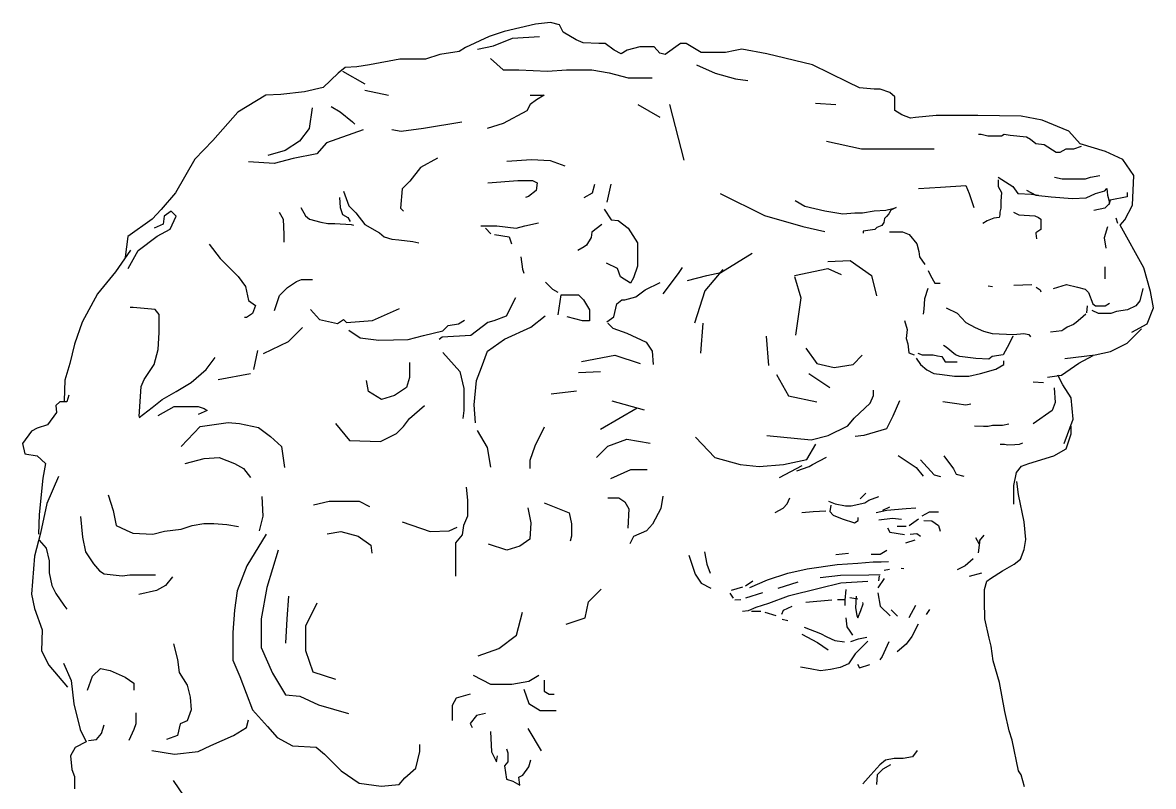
# Model space of a CAD drawing. Header units: millimetres. Extents: x -1413 to 9193, y 11663 to 17984.
# Drawn here: x 8192.4 to 8660.4, y 14394.5 to 14710.5 of the extents above; entities that cross this region are included whole.
import ezdxf

# ---------------------------------------------------------------- set-up
doc = ezdxf.new("R2010")
doc.units = ezdxf.units.MM

# ---------------------------------------------------------------- blocks, each defined once
blk = doc.blocks.new('A$C52436C9B')
for p, q in [((289.96, 730.85), (277.08, 727.71)), ((296.26, 731.42), (289.96, 730.85)), ((299.98, 730.57), (296.26, 731.42)), ((301.41, 727.42), (299.98, 730.57)), ((270.79, 725.7), (261.06, 721.13)), ((277.08, 727.71), (270.79, 725.7)), ((280.53, 725.05), (291.68, 725.7)), ((306.85, 724.27), (301.41, 727.42)), ((261.06, 721.13), (258.48, 719.41)), ((266.09, 720.46), (272.65, 721.77)), ((272.65, 721.77), (280.53, 725.05)), ((309.71, 723.13), (306.85, 724.27)), ((316.29, 722.85), (309.71, 723.13)), ((318.86, 722.85), (316.29, 722.85)), ((322.58, 719.99), (318.86, 722.85)), ((333.17, 721.42), (328.02, 719.99)), ((339.18, 721.42), (333.17, 721.42)), ((341.47, 718.84), (339.18, 721.42)), ((350.06, 722.85), (343.76, 718.27)), ((352.35, 722.85), (350.06, 722.85)), ((358.59, 719.06), (352.35, 722.85)), ((233.87, 716.27), (221.28, 713.98)), ((244.46, 716.27), (233.87, 716.27)), ((250.47, 718.27), (244.46, 716.27)), ((258.48, 719.41), (250.47, 718.27)), ((271.34, 716.52), (276.59, 711.93)), ((325.45, 718.56), (322.58, 719.99)), ((328.02, 719.99), (325.45, 718.56)), ((343.76, 718.27), (341.47, 718.84)), ((368.6, 719.06), (358.59, 719.06)), ((372.61, 719.92), (368.6, 719.06)), ((375.47, 720.49), (372.61, 719.92)), ((385.77, 718.49), (375.47, 720.49)), ((404.66, 713.91), (385.77, 718.49)), ((211.27, 712.84), (208.4, 710.55)), ((216.13, 713.12), (211.27, 712.84)), ((221.28, 713.98), (216.13, 713.12)), ((276.59, 711.93), (283.15, 711.93)), ((283.15, 711.93), (294.96, 711.28)), ((294.96, 711.28), (302.84, 711.93)), ((302.84, 711.93), (313.33, 711.93)), ((313.33, 711.93), (320.55, 710.62)), ((356.7, 713.91), (364.43, 710.56)), ((419.26, 706.77), (404.66, 713.91)), ((208.4, 710.55), (202.11, 704.54)), ((210.12, 711.34), (219.33, 706.08)), ((320.55, 710.62), (328.43, 708.65)), ((328.43, 708.65), (338.27, 708.65)), ((364.43, 710.56), (372.83, 708.21)), ((372.83, 708.21), (377.87, 707.53)), ((424.12, 704.48), (419.26, 706.77)), ((194.38, 702.83), (184.65, 701.68)), ((202.11, 704.54), (194.38, 702.83)), ((219.33, 703.45), (229.2, 701.47)), ((430.13, 703.91), (424.12, 704.48)), ((432.71, 703.91), (430.13, 703.91)), ((436.71, 702.48), (432.71, 703.91)), ((438.71, 700.76), (436.71, 702.48)), ((178.36, 701.4), (166.79, 694.42)), ((184.65, 701.68), (178.36, 701.4)), ((287.76, 697.53), (286.44, 694.9)), ((287.76, 701.47), (293.68, 701.47)), ((290.39, 699.5), (287.76, 697.53)), ((293.68, 701.47), (290.39, 699.5)), ((332.36, 697.51), (341.55, 692.26)), ((345.49, 697.51), (351.39, 674.56)), ((405.86, 698.16), (414.39, 697.51)), ((438.71, 695.04), (438.71, 700.76)), ((166.79, 694.42), (156.49, 682.7)), ((197.62, 696.21), (196.3, 687.67)), ((205.39, 696.77), (209.22, 694.53)), ((209.22, 694.53), (214.33, 690.38)), ((286.44, 694.9), (276.58, 689.64)), ((441.58, 693.33), (438.71, 695.04)), ((445.3, 691.9), (441.58, 693.33)), ((455.88, 693.04), (447.3, 692.18)), ((473.05, 693.04), (455.88, 693.04)), ((491.08, 692.75), (473.05, 693.04)), ((499.67, 691.04), (491.08, 692.75)), ((214.33, 690.38), (215.29, 689.43)), ((259.47, 690.3), (243.68, 687.67)), ((276.58, 689.64), (270, 687.67)), ((447.3, 692.18), (445.3, 691.9)), ((510.83, 686.46), (499.67, 691.04)), ((196.3, 687.67), (192.36, 682.41)), ((218.67, 687.01), (203.54, 681.75)), ((234.47, 686.35), (230.52, 687.01)), ((243.68, 687.67), (234.47, 686.35)), ((474.45, 685.13), (473.39, 685.13)), ((477.28, 684.42), (474.45, 685.13)), ((479.4, 684.42), (477.28, 684.42)), ((482.94, 684.42), (479.4, 684.42)), ((484, 685.13), (482.94, 684.42)), ((486.48, 684.77), (484, 685.13)), ((493.2, 684.07), (486.48, 684.77)), ((494.96, 683.01), (493.2, 684.07)), ((515.41, 681.32), (510.83, 686.46)), ((156.49, 682.7), (149.05, 674.98)), ((192.36, 682.41), (186.43, 678.46)), ((203.54, 681.75), (199.59, 677.15)), ((410.45, 682.43), (424.89, 679.15)), ((424.89, 679.15), (443.26, 679.15)), ((443.26, 679.15), (455.07, 679.15)), ((497.09, 681.24), (494.96, 683.01)), ((500.62, 680.89), (497.09, 681.24)), ((505.57, 677.71), (500.62, 680.89)), ((509.46, 679.12), (506.99, 677.71)), ((512.65, 679.12), (509.46, 679.12)), ((515.83, 680.18), (512.65, 679.12)), ((526, 678.17), (515.41, 681.32)), ((149.05, 674.98), (141.04, 660.97)), ((186.43, 678.46), (179.2, 676.49)), ((189.72, 675.18), (181.83, 673.2)), ((199.59, 677.15), (189.72, 675.18)), ((249.47, 675.38), (242.44, 671.55)), ((278.22, 674.11), (288.44, 674.74)), ((288.44, 674.74), (296.11, 674.42)), ((296.11, 674.42), (302.18, 672.19)), ((506.99, 677.71), (505.57, 677.71)), ((533.15, 674.74), (526, 678.17)), ((537.73, 668.16), (533.15, 674.74)), ((181.83, 673.2), (171.3, 673.86)), ((242.44, 671.55), (237.97, 665.81)), ((237.97, 665.81), (234.78, 662.61)), ((270.23, 665.17), (282.69, 666.12)), ((282.69, 666.12), (288.76, 666.12)), ((288.76, 666.12), (290.68, 665.17)), ((290.68, 665.17), (290.36, 661.98)), ((481.52, 667.46), (487.54, 663.57)), ((481.52, 666.4), (481.52, 663.57)), ((504.87, 667.46), (508.05, 666.75)), ((508.05, 666.75), (511.59, 666.75)), ((511.59, 666.75), (517.6, 666.75)), ((517.6, 666.75), (519.72, 667.46)), ((519.72, 667.46), (523.61, 668.16)), ((537.16, 655.87), (537.73, 668.16)), ((141.04, 660.97), (135.03, 654.11)), ((210.5, 661.66), (212.73, 655.59)), ((234.78, 662.61), (234.14, 654.63)), ((290.36, 661.98), (287.16, 659.42)), ((310.16, 659.1), (313.68, 661.02)), ((313.68, 661.02), (314.64, 664.53)), ((319.75, 657.19), (321.35, 664.53)), ((366.49, 660.79), (384.86, 651.61)), ((448.51, 662.76), (457.7, 663.41)), ((457.7, 663.41), (468.19, 664.07)), ((468.19, 664.07), (469.51, 660.79)), ((469.51, 660.79), (471.48, 654.89)), ((481.52, 663.57), (482.94, 661.1)), ((482.94, 661.1), (482.58, 657.56)), ((487.54, 663.57), (489.66, 660.74)), ((489.66, 660.74), (495.32, 660.39)), ((493.2, 662.16), (497.09, 660.04)), ((495.32, 660.39), (498.15, 660.04)), ((497.09, 660.04), (503.45, 659.33)), ((517.95, 658.98), (521.84, 660.74)), ((521.84, 660.74), (525.73, 661.8)), ((525.73, 661.8), (526.44, 662.86)), ((526.44, 662.86), (526.79, 660.04)), ((526.79, 660.04), (527.5, 657.56)), ((534.93, 661.1), (534.93, 659.33)), ((208.9, 659.1), (209.22, 654.95)), ((212.73, 655.59), (215.61, 652.72)), ((287.16, 659.42), (285.89, 659.1)), ((397.5, 657.84), (401.49, 655.45)), ((401.49, 655.45), (409.73, 653.59)), ((482.58, 657.56), (482.58, 654.73)), ((503.45, 659.33), (512.29, 658.62)), ((512.29, 658.62), (517.95, 658.98)), ((527.5, 656.5), (525.73, 654.73)), ((527.86, 657.92), (527.5, 656.5)), ((527.5, 657.56), (527.5, 656.15)), ((534.93, 659.33), (527.86, 657.92)), ((534.01, 649.86), (537.16, 655.87)), ((135.03, 654.11), (131.31, 650.1)), ((136.36, 651.3), (135.94, 647.98)), ((139.26, 653.37), (136.36, 651.3)), ((138.84, 645.91), (141.33, 651.3)), ((141.33, 651.3), (139.26, 653.37)), ((183.98, 653.04), (185.58, 650.16)), ((192.93, 654.95), (194.84, 651.44)), ((194.84, 651.44), (196.44, 650.16)), ((209.22, 654.95), (210.18, 652.08)), ((210.18, 652.08), (212.41, 650.8)), ((212.41, 650.8), (213.37, 649.21)), ((215.61, 652.72), (219.44, 647.93)), ((234.14, 654.63), (235.41, 653.36)), ((318.47, 654.31), (321.35, 649.85)), ((384.86, 651.61), (400.61, 647.02)), ((409.73, 653.59), (417.18, 652.26)), ((417.18, 652.26), (422.23, 652.79)), ((422.23, 652.79), (425.43, 652.79)), ((425.43, 652.79), (430.21, 653.59)), ((430.21, 653.59), (435, 653.85)), ((435.27, 651.19), (434.47, 650.4)), ((435, 653.85), (438.46, 654.65)), ((436.33, 652.26), (435.27, 651.19)), ((437.13, 653.85), (436.33, 652.26)), ((439.25, 654.91), (437.13, 653.85)), ((438.46, 654.65), (439.25, 654.91)), ((481.88, 650.85), (479.76, 650.49)), ((482.23, 651.91), (481.88, 650.85)), ((482.58, 654.73), (482.23, 652.97)), ((482.23, 652.97), (482.23, 651.91)), ((487.89, 652.97), (490.01, 651.91)), ((490.01, 651.91), (496.73, 651.55)), ((496.73, 651.55), (498.15, 650.85)), ((498.15, 650.85), (499.21, 650.14)), ((525.73, 654.73), (521.14, 653.67)), ((131.31, 650.1), (121.29, 642.95)), ((135.94, 647.98), (132.21, 646.33)), ((133.46, 643.01), (138.84, 645.91)), ((185.58, 650.16), (185.9, 643.78)), ((196.44, 650.16), (201.23, 648.89)), ((201.23, 648.89), (204.11, 648.25)), ((204.11, 648.25), (206.98, 648.25)), ((206.98, 648.25), (213.69, 647.93)), ((213.69, 647.93), (214.65, 647.61)), ((219.44, 647.93), (225.51, 644.42)), ((267.36, 647.29), (274.07, 647.29)), ((269.28, 646.33), (271.51, 644.1)), ((274.07, 647.29), (282.05, 646.33)), ((282.05, 646.33), (285.57, 647.29)), ((285.57, 647.29), (291.32, 648.57)), ((317.51, 647.93), (313.36, 644.74)), ((321.35, 649.85), (324.22, 649.53)), ((324.22, 649.53), (328.37, 646.33)), ((328.37, 646.33), (332.21, 640.27)), ((400.61, 647.02), (409.79, 645.05)), ((430.48, 645.88), (425.69, 645.08)), ((431.28, 646.68), (430.48, 645.88)), ((433.4, 647.47), (431.28, 646.68)), ((434.2, 648.8), (433.4, 647.47)), ((434.47, 650.4), (434.2, 648.8)), ((476.93, 649.43), (475.16, 648.37)), ((479.76, 650.49), (476.93, 649.43)), ((499.21, 645.9), (497.09, 644.49)), ((499.21, 650.14), (499.21, 647.31)), ((499.21, 647.31), (499.21, 645.9)), ((526.79, 646.96), (525.38, 642.36)), ((531.04, 648.37), (530.33, 650.49)), ((532.01, 647.57), (534.01, 649.86)), ((541.76, 629.96), (532.01, 647.57)), ((121.29, 642.95), (120.15, 634.37)), ((125.58, 637.21), (133.46, 643.01)), ((185.9, 643.78), (185.9, 640.59)), ((225.51, 644.42), (227.43, 642.82)), ((227.43, 642.82), (230.62, 641.87)), ((230.62, 641.87), (233.5, 641.55)), ((233.5, 641.55), (239.25, 640.91)), ((273.11, 643.78), (279.18, 642.82)), ((279.18, 642.82), (280.14, 639.95)), ((313.04, 642.5), (311.12, 639.31)), ((313.36, 644.74), (313.04, 642.5)), ((425.69, 645.08), (425.69, 644.28)), ((436.61, 644.84), (441.91, 644.84)), ((441.91, 644.84), (444.74, 643.78)), ((444.74, 643.78), (447.92, 639.89)), ((497.09, 644.49), (497.09, 644.13)), ((497.09, 644.13), (497.44, 642.01)), ((525.38, 642.36), (526.09, 638.12)), ((122.44, 637.23), (116.14, 628.37)), ((121.43, 629.76), (125.58, 637.21)), ((155.01, 639.7), (159.57, 633.9)), ((239.25, 640.91), (241.8, 640.27)), ((310.16, 638.67), (307.61, 637.08)), ((311.12, 639.31), (310.16, 638.67)), ((332.21, 640.27), (332.21, 637.4)), ((332.21, 637.4), (332.21, 630.69)), ((447.92, 639.89), (448.63, 636.71)), ((448.63, 636.71), (448.99, 634.59)), ((159.57, 633.9), (167.03, 626.44)), ((283.97, 634.52), (284.61, 629.42)), ((323.9, 629.74), (319.43, 631.97)), ((366.75, 628.04), (379.71, 635.98)), ((411.07, 632.64), (420.27, 633.06)), ((420.27, 633.06), (429.05, 626.79)), ((448.99, 634.59), (451.11, 631.41)), ((116.14, 628.37), (108.7, 619.22)), ((284.61, 629.42), (285.25, 627.82)), ((325.18, 626.22), (323.9, 629.74)), ((332.21, 630.69), (330.61, 625.9)), ((342.91, 619.27), (349.18, 627.62)), ((349.18, 627.62), (350.86, 630.13)), ((367.58, 629.3), (360.06, 620.52)), ((360.89, 626.79), (366.75, 628.04)), ((397.27, 626.79), (411.07, 629.71)), ((411.07, 629.71), (416.51, 627.21)), ((452.52, 628.94), (453.58, 626.81)), ((525.73, 630.35), (525.73, 625.4)), ((544.62, 620.23), (541.76, 629.96)), ((167.03, 626.44), (169.94, 622.3)), ((187.35, 621.89), (191.08, 624.37)), ((191.08, 624.37), (193.15, 625.2)), ((193.15, 625.2), (197.71, 625.2)), ((294.19, 623.99), (297.07, 621.12)), ((329.33, 623.67), (325.18, 626.22)), ((330.61, 625.9), (329.33, 623.67)), ((335.38, 620.94), (341.66, 623.86)), ((352.95, 624.7), (360.89, 626.79)), ((397.27, 626.37), (399.78, 617.6)), ((429.05, 626.79), (431.14, 618.43)), ((453.58, 626.81), (455.35, 623.63)), ((455.35, 623.63), (457.47, 623.63)), ((477.36, 622.48), (479.22, 622.22)), ((487.99, 622.75), (495.44, 623.02)), ((504.48, 621.42), (509.8, 623.02)), ((509.8, 623.02), (514.32, 621.95)), ((108.7, 619.22), (102.41, 607.49)), ((169.94, 622.3), (171.18, 616.5)), ((181.96, 612.36), (184.03, 618.57)), ((184.03, 618.57), (187.35, 621.89)), ((297.07, 621.12), (299.3, 619.84)), ((299.42, 610.49), (300.68, 618.85)), ((300.68, 618.85), (307.79, 618.85)), ((307.79, 618.85), (309.88, 616.76)), ((327.02, 616.76), (331.62, 618.01)), ((331.62, 618.01), (335.38, 620.94)), ((360.06, 620.52), (355.87, 607.15)), ((452.36, 621.42), (451.03, 617.17)), ((497.3, 621.95), (498.9, 620.89)), ((498.9, 620.89), (499.16, 620.09)), ((514.32, 621.95), (517.51, 621.16)), ((517.51, 621.16), (518.84, 619.83)), ((518.84, 619.83), (520.7, 615.04)), ((541.45, 621.42), (540.12, 616.37)), ((545.77, 613.37), (544.62, 620.23)), ((123.51, 613.6), (122.26, 613.6)), ((132.63, 612.77), (123.51, 613.6)), ((171.18, 616.5), (174.08, 614.43)), ((174.08, 614.43), (172.84, 611.12)), ((222.59, 608.22), (233.78, 613.19)), ((281.73, 617.61), (277.9, 609.94)), ((309.88, 616.76), (312.38, 612.58)), ((322.42, 609.66), (323.68, 615.09)), ((323.68, 615.09), (325.77, 616.76)), ((325.77, 616.76), (327.02, 616.76)), ((399.78, 617.6), (397.69, 602.13)), ((451.03, 617.17), (450.76, 612.92)), ((459.95, 613.38), (464.55, 611.26)), ((518.31, 614.25), (518.05, 611.32)), ((520.7, 615.04), (521.77, 614.25)), ((521.77, 614.25), (525.76, 614.25)), ((525.76, 614.25), (527.62, 615.31)), ((538.52, 614.25), (535.07, 612.65)), ((540.12, 616.37), (538.52, 614.25)), ((543.19, 606.79), (545.77, 613.37)), ((134.28, 610.7), (132.63, 612.77)), ((134.28, 603.24), (134.28, 610.7)), ((170.35, 609.46), (169.52, 609.46)), ((172.84, 611.12), (170.35, 609.46)), ((196.88, 612.77), (200.61, 608.63)), ((200.61, 608.63), (208.08, 606.97)), ((208.08, 606.97), (210.56, 608.63)), ((210.56, 608.63), (211.81, 607.39)), ((277.9, 609.94), (272.79, 608.03)), ((288.13, 605.48), (293.99, 610.07)), ((309.46, 607.98), (303.19, 609.66)), ((312.38, 612.58), (312.38, 607.98)), ((319.49, 607.57), (322.42, 609.66)), ((450.76, 612.92), (450.5, 610.79)), ((464.55, 611.26), (468.08, 607.38)), ((515.65, 608.93), (513.79, 607.34)), ((517.78, 610.79), (515.65, 608.93)), ((523.1, 611.06), (520.44, 612.39)), ((528.15, 611.06), (523.1, 611.06)), ((530.54, 611.85), (528.15, 611.06)), ((535.07, 612.65), (530.54, 611.85)), ((102.41, 607.49), (99.26, 598.34)), ((187.76, 599.52), (193.57, 605.32)), ((211.81, 607.39), (222.59, 608.22)), ((212.73, 604.2), (217.52, 601.01)), ((243.72, 601.96), (251.71, 603.88)), ((251.71, 603.88), (253.94, 606.11)), ((253.94, 606.11), (258.09, 606.75)), ((258.09, 606.75), (260.65, 608.35)), ((270.23, 607.39), (263.21, 601.96)), ((272.79, 608.03), (270.23, 607.39)), ((277.26, 600.46), (288.13, 605.48)), ((312.38, 607.98), (309.46, 607.98)), ((319.91, 607.15), (322, 605.06)), ((322, 605.06), (327.86, 602.97)), ((359.22, 607.15), (358.38, 594.61)), ((442.7, 608.15), (443.81, 604.44)), ((443.81, 604.44), (443.44, 600.73)), ((468.08, 607.38), (471.97, 605.26)), ((471.97, 605.26), (475.51, 603.84)), ((475.51, 603.84), (479.05, 602.78)), ((507.94, 603.88), (503.15, 603.35)), ((508.74, 604.41), (507.94, 603.88)), ((510.07, 605.48), (508.74, 604.41)), ((512.73, 606.54), (510.07, 605.48)), ((513.79, 607.34), (512.73, 606.54)), ((534.89, 598.79), (540.9, 604.79)), ((536.9, 603.36), (543.19, 606.79)), ((133.87, 596.2), (134.28, 603.24)), ((177.4, 594.55), (187.76, 599.52)), ((217.52, 601.01), (225.19, 600.05)), ((225.19, 600.05), (237.33, 600.37)), ((237.33, 600.37), (243.72, 601.96)), ((251.39, 601.33), (250.11, 600.37)), ((263.21, 601.96), (251.39, 601.33)), ((270.15, 595.45), (277.26, 600.46)), ((327.86, 602.97), (335.8, 599.21)), ((335.8, 599.21), (338.31, 595.45)), ((385.56, 601.72), (386.4, 589.6)), ((443.44, 600.73), (444.18, 598.5)), ((479.05, 602.78), (487.89, 602.43)), ((487.54, 601.72), (486.12, 598.54)), ((487.89, 602.43), (492.13, 602.78)), ((492.13, 602.78), (494.26, 602.43)), ((494.26, 602.43), (494.96, 601.37)), ((99.26, 598.34), (97.25, 590.34)), ((132.21, 589.99), (133.87, 596.2)), ((174.91, 595.79), (173.25, 587.92)), ((251.61, 594.96), (258.65, 587.09)), ((267.64, 588.76), (270.15, 595.45)), ((338.31, 595.45), (338.73, 590.02)), ((401.87, 596.7), (406.47, 590.43)), ((444.18, 598.5), (444.55, 594.79)), ((444.55, 594.79), (446.78, 594.05)), ((448.28, 594.65), (450.05, 593.95)), ((459.95, 597.13), (458.89, 597.83)), ((463.84, 593.95), (459.95, 597.13)), ((486.12, 598.54), (483.65, 593.95)), ((521.73, 593.93), (528.02, 595.36)), ((528.02, 595.36), (534.89, 598.79)), ((97.25, 590.34), (95.25, 583.47)), ((128.07, 583.77), (132.21, 589.99)), ((153.77, 587.92), (157.5, 592.89)), ((237.92, 590.82), (237.92, 584.6)), ((309.04, 591.27), (322.84, 593.78)), ((322.84, 593.78), (333.29, 590.43)), ((406.47, 590.43), (413.58, 588.76)), ((413.58, 588.76), (421.53, 590.02)), ((421.53, 590.02), (425.29, 593.78)), ((447.52, 592.57), (449.38, 589.97)), ((449.38, 589.97), (451.98, 587.74)), ((450.05, 593.95), (454.64, 593.95)), ((454.64, 593.95), (456.41, 593.59)), ((456.41, 593.59), (458.18, 593.24)), ((458.18, 593.24), (459.6, 591.12)), ((459.6, 591.12), (464.55, 591.12)), ((465.61, 593.24), (463.84, 593.95)), ((472.33, 592.53), (465.61, 593.24)), ((477.63, 592.18), (472.33, 592.53)), ((479.05, 593.24), (477.63, 592.18)), ((483.65, 593.95), (479.05, 593.24)), ((480.57, 588.11), (483.92, 589.97)), ((483.92, 589.97), (483.92, 591.45)), ((507.71, 585.63), (514.86, 590.5)), ((509.14, 592.5), (521.73, 593.93)), ((514.86, 590.5), (520.87, 593.64)), ((147.55, 582.53), (153.77, 587.92)), ((158.74, 583.77), (172.01, 586.26)), ((258.65, 587.09), (260.31, 580.05)), ((265.55, 583.33), (267.64, 588.76)), ((307.79, 586.67), (316.98, 587.09)), ((389.75, 585.84), (394.76, 577.06)), ((403.13, 586.26), (411.91, 580.41)), ((451.98, 587.74), (454.95, 586.26)), ((454.95, 586.26), (458.29, 585.89)), ((458.29, 585.89), (463.49, 585.14)), ((463.49, 585.14), (469.43, 585.14)), ((469.43, 585.14), (474.26, 586.26)), ((474.26, 586.26), (480.57, 588.11)), ((501.98, 584.78), (507.71, 585.63)), ((508.28, 581.63), (506.28, 585.63)), ((95.25, 583.47), (94.96, 574.9)), ((125.99, 568.45), (126.82, 580.87)), ((126.82, 580.87), (128.07, 583.77)), ((141.33, 578.8), (147.55, 582.53)), ((220.93, 578.8), (220.1, 583.36)), ((236.68, 580.46), (231.71, 577.15)), ((237.92, 584.6), (236.68, 580.46)), ((264.71, 573.3), (265.55, 583.33)), ((495.97, 582.77), (500.27, 582.49)), ((511.71, 576.2), (508.28, 581.63)), ((96.93, 577.33), (96.07, 574.47)), ((135.53, 575.49), (141.33, 578.8)), ((226.32, 575.49), (220.93, 578.8)), ((231.71, 577.15), (226.32, 575.49)), ((260.31, 580.05), (260.31, 570.93)), ((296.49, 577.9), (306.95, 579.15)), ((394.76, 577.06), (406.47, 574.56)), ((428.59, 574), (429.93, 577.12)), ((429.93, 577.12), (429.93, 579.35)), ((504.65, 580.26), (505.12, 574.29)), ((512.57, 567.33), (511.71, 576.2)), ((93.21, 574.47), (91.49, 573.04)), ((91.49, 573.04), (91.77, 570.18)), ((96.07, 574.47), (93.21, 574.47)), ((125.99, 568.03), (131.38, 572.18)), ((131.38, 572.18), (135.53, 575.49)), ((133.87, 568.86), (140.5, 572.59)), ((140.5, 572.59), (145.89, 572.59)), ((145.89, 572.59), (150.45, 572.59)), ((150.45, 572.59), (152.94, 571.76)), ((152.94, 571.76), (154.18, 570.93)), ((237.92, 567.62), (244.14, 573)), ((265.13, 565.78), (264.71, 573.3)), ((316.98, 563.27), (332.04, 572.05)), ((321.58, 574.97), (334.97, 571.21)), ((421.9, 567.77), (428.59, 574)), ((440.62, 574.9), (437.95, 568.66)), ((458.55, 574.61), (464.43, 573.89)), ((464.43, 573.89), (468.15, 573.29)), ((468.15, 573.29), (470.19, 573.65)), ((505.12, 574.29), (503.81, 570.95)), ((91.77, 570.18), (88.05, 565.04)), ((154.18, 570.93), (150.45, 569.28)), ((235.44, 564.3), (237.92, 567.62)), ((260.31, 570.93), (259.9, 567.62)), ((419.23, 564.65), (421.9, 567.77)), ((437.95, 568.66), (435.27, 563.32)), ((503.81, 570.95), (496.04, 565.45)), ((508.85, 557.32), (512.57, 567.33)), ((81.47, 562.46), (77.75, 557.31)), ((83.76, 563.61), (81.47, 562.46)), ((88.05, 565.04), (83.76, 563.61)), ((143.4, 556.02), (151.28, 564.3)), ((151.28, 564.3), (162.89, 565.96)), ((162.89, 565.96), (167.45, 565.55)), ((167.45, 565.55), (175.33, 563.89)), ((175.33, 563.89), (180.3, 560.16)), ((207.25, 565.55), (213.05, 558.51)), ((232.54, 561.41), (235.44, 564.3)), ((265.91, 562.61), (270.05, 555.71)), ((293.57, 564.11), (289.8, 556.17)), ((411.21, 560.64), (419.23, 564.65)), ((435.27, 563.32), (425.91, 560.64)), ((471.79, 564.64), (475.51, 564.52)), ((475.51, 564.52), (477.43, 564.52)), ((477.43, 564.52), (479.23, 564.88)), ((479.23, 564.88), (483.31, 564.88)), ((483.31, 564.88), (485.95, 565.48)), ((511.71, 561.33), (511.71, 564.47)), ((77.75, 557.31), (78.61, 553.03)), ((180.3, 560.16), (184.86, 556.02)), ((213.05, 558.51), (225.9, 558.09)), ((225.9, 558.09), (232.54, 561.41)), ((319.91, 556.17), (327.86, 559.1)), ((327.86, 559.1), (337.47, 557.42)), ((356.29, 559.93), (364.24, 551.57)), ((385.8, 560.64), (404.08, 558.86)), ((402.29, 550.74), (406.05, 557.01)), ((404.08, 558.86), (411.21, 560.64)), ((425.91, 560.64), (422.35, 560.2)), ((482.31, 557.09), (484.11, 557.09)), ((484.11, 557.09), (485.55, 556.73)), ((488.43, 556.85), (490.35, 556.97)), ((490.35, 556.97), (491.67, 557.57)), ((509.71, 555.04), (511.71, 561.33)), ((78.61, 553.03), (83.76, 552.17)), ((184.86, 556.02), (186.1, 547.32)), ((270.05, 555.71), (271.43, 547.44)), ((289.8, 556.17), (287.71, 550.32)), ((315.31, 551.57), (319.91, 556.17)), ((440.07, 552.4), (447.56, 547.32)), ((485.55, 556.73), (488.43, 556.85)), ((504.56, 552.18), (509.71, 555.04)), ((83.76, 552.17), (87.2, 549.02)), ((87.2, 549.02), (86.05, 543.02)), ((145.06, 548.98), (152.94, 551.05)), ((152.94, 551.05), (159.16, 551.46)), ((159.16, 551.46), (165.38, 548.98)), ((165.38, 548.98), (169.11, 546.91)), ((287.71, 550.32), (287.71, 546.98)), ((364.24, 551.57), (374.69, 548.65)), ((374.69, 548.65), (382.64, 547.81)), ((382.64, 547.81), (392.67, 548.65)), ((400.22, 548.12), (390.86, 543.04)), ((392.67, 548.65), (402.29, 550.74)), ((398.13, 546.05), (403.29, 547.83)), ((403.29, 547.83), (404.67, 548.62)), ((404.67, 548.62), (410.42, 551.59)), ((449.43, 550.53), (455.05, 544.38)), ((459.06, 552.13), (463.07, 546.79)), ((489.11, 545.31), (491.11, 547.89)), ((491.11, 547.89), (494.26, 549.03)), ((494.26, 549.03), (504.56, 552.18)), ((86.05, 543.02), (84.62, 527.86)), ((92.63, 543.59), (87.77, 532.44)), ((169.11, 546.91), (172.01, 543.18)), ((321.17, 542.8), (329.53, 546.56)), ((329.53, 546.56), (336.22, 546.56)), ((447.56, 547.32), (450.5, 543.85)), ((455.05, 544.38), (457.72, 543.58)), ((463.07, 546.79), (464.14, 544.65)), ((464.14, 544.65), (467.35, 543.85)), ((487.96, 539.88), (489.11, 545.31)), ((261.36, 539.3), (261.91, 533.8)), ((487.96, 532.16), (487.96, 539.88)), ((490, 536.23), (489.3, 541.57)), ((113.19, 536.09), (115.24, 529.56)), ((176.81, 535.4), (177.19, 527.18)), ((261.91, 533.8), (261.91, 527.19)), ((319.91, 534.86), (324.51, 534.86)), ((324.51, 534.86), (327.02, 533.19)), ((342.74, 535.45), (341.93, 530.34)), ((394.17, 532.38), (395.36, 534.76)), ((424.45, 534.38), (426.79, 536.73)), ((426.32, 532.74), (427.97, 533.91)), ((427.97, 533.91), (432.19, 535.32)), ((492.33, 524.84), (490, 536.23)), ((87.77, 532.44), (85.19, 520.14)), ((115.24, 529.56), (116.46, 523.43)), ((198.1, 531.92), (204.61, 533.44)), ((204.61, 533.44), (208.52, 533.44)), ((208.52, 533.44), (216.99, 533.44)), ((216.99, 533.44), (221.34, 531.27)), ((286.88, 530.68), (288.13, 524.41)), ((293.57, 532.77), (299.84, 530.26)), ((299.84, 530.26), (304.02, 528.59)), ((327.02, 533.19), (328.69, 530.26)), ((328.69, 530.26), (328.28, 522.32)), ((341.93, 530.34), (338.43, 523.89)), ((389.22, 528.82), (392.59, 530.6)), ((392.59, 530.6), (394.17, 532.38)), ((400.28, 528.76), (404.97, 529.22)), ((404.97, 529.22), (410.14, 529.46)), ((411.31, 533.44), (414.12, 532.27)), ((412.25, 531.8), (411.78, 529.22)), ((411.78, 529.22), (413.19, 527.58)), ((414.12, 532.27), (418.35, 531.57)), ((418.35, 531.57), (420.69, 531.57)), ((420.69, 531.57), (426.32, 532.74)), ((431.02, 528.76), (435.47, 529.69)), ((433.83, 529.69), (436.65, 531.1)), ((435.47, 529.69), (443.45, 530.4)), ((443.45, 530.4), (447.44, 530.63)), ((450.02, 527.35), (453.07, 528.99)), ((453.07, 528.99), (456.82, 528.99)), ((84.62, 527.86), (84.33, 519.85)), ((101.75, 527.11), (102.57, 518.53)), ((147.92, 523.43), (152.82, 524.25)), ((152.82, 524.25), (156.91, 524.25)), ((156.91, 524.25), (162.22, 523.84)), ((177.19, 527.18), (175.69, 521.2)), ((234.78, 524.94), (246.37, 520.83)), ((261.91, 527.19), (260.25, 523.34)), ((288.13, 524.41), (287.71, 517.73)), ((304.02, 528.59), (304.86, 524)), ((413.19, 527.58), (416.94, 526.18)), ((416.94, 526.18), (422.1, 524.54)), ((422.1, 524.54), (423.51, 525.47)), ((423.51, 525.47), (423.51, 526.65)), ((432.19, 525.71), (437.82, 526.41)), ((437.82, 526.41), (441.57, 525.94)), ((444.62, 523.36), (448.61, 526.18)), ((450.72, 525.47), (454.01, 525.24)), ((454.01, 525.24), (456.82, 523.36)), ((493.02, 517.64), (492.33, 524.84)), ((85.19, 520.14), (82.62, 510.7)), ((116.46, 523.43), (120.55, 521.39)), ((120.55, 521.39), (123.41, 520.17)), ((123.41, 520.17), (131.58, 519.76)), ((131.58, 519.76), (136.48, 520.98)), ((136.48, 520.98), (143.43, 521.8)), ((143.43, 521.8), (147.92, 523.43)), ((162.22, 523.84), (167.12, 523.02)), ((178.58, 519.85), (170.55, 506.67)), ((203.74, 519.96), (209.47, 520.92)), ((209.47, 520.92), (216.62, 519.01)), ((246.37, 520.83), (254.23, 521.2)), ((254.23, 521.2), (257.59, 522.7)), ((260.25, 523.34), (259.7, 519.49)), ((304.86, 524), (304.86, 518.98)), ((336.01, 521.21), (330.63, 518.79)), ((338.43, 523.89), (336.01, 521.21)), ((435.71, 522.43), (436.65, 520.55)), ((436.65, 520.55), (442.74, 519.61)), ((439.7, 523.13), (443.45, 523.13)), ((445.09, 519.85), (447.91, 520.08)), ((447.91, 520.08), (449.31, 518.91)), ((456.82, 523.36), (457.52, 521.02)), ((84.59, 517.31), (87.45, 514.04)), ((102.57, 518.53), (103.8, 512.41)), ((216.62, 519.01), (221.87, 515.19)), ((221.87, 515.19), (222.35, 511.86)), ((259.7, 519.49), (256.95, 516.18)), ((256.95, 516.18), (256.95, 514.53)), ((278.1, 513.13), (270.57, 515.64)), ((287.71, 517.73), (283.53, 514.8)), ((304.86, 518.98), (304.44, 516.89)), ((330.63, 518.79), (329.02, 515.83)), ((446.97, 517.27), (443.21, 516.1)), ((472.07, 518.44), (473.48, 515.86)), ((473.95, 517.5), (473.24, 512.11)), ((475.59, 519.38), (473.71, 517.03)), ((492.33, 513.46), (493.02, 517.64)), ((82.62, 510.7), (81.47, 494.98)), ((87.45, 514.04), (88.68, 508.73)), ((103.8, 512.41), (107.06, 507.51)), ((183.58, 513.14), (178.84, 497.75)), ((256.95, 514.53), (256.95, 507.38)), ((283.53, 514.8), (278.1, 513.13)), ((353.45, 511.07), (356.17, 503.26)), ((359.91, 512.43), (360.93, 507.34)), ((414.36, 511.41), (419.52, 511.88)), ((432.66, 511.41), (428.9, 511.41)), ((435.47, 513.05), (432.66, 511.41)), ((490.7, 509.51), (492.33, 513.46)), ((88.68, 508.73), (88.68, 503.84)), ((107.06, 507.51), (109.52, 504.65)), ((170.55, 506.67), (166.54, 496.36)), ((256.95, 507.38), (256.95, 502.42)), ((360.93, 507.34), (362.29, 503.6)), ((394.5, 503.6), (402.47, 505.47)), ((402.47, 505.47), (414.82, 507.19)), ((414.82, 507.19), (423.42, 507.81)), ((423.42, 507.81), (429.83, 508.28)), ((429.83, 508.28), (433.11, 508.28)), ((433.11, 508.28), (436.09, 508.44)), ((441.34, 505.78), (442.51, 505.55)), ((467.85, 506.72), (464.56, 505.08)), ((471.13, 509.53), (467.85, 506.72)), ((483.33, 504.59), (488.19, 507.39)), ((488.19, 507.39), (490.7, 509.51)), ((88.68, 503.84), (89.9, 498.53)), ((109.52, 504.65), (111.56, 503.43)), ((111.56, 503.43), (118.91, 502.61)), ((118.91, 502.61), (122.18, 503.02)), ((122.18, 503.02), (132.8, 503.02)), ((139.75, 502.2), (136.89, 498.53)), ((356.17, 503.26), (358.55, 499.52)), ((378.71, 497.66), (386.06, 500.94)), ((386.06, 500.94), (394.5, 503.6)), ((407.79, 501.88), (416.23, 502.81)), ((416.23, 502.81), (427.96, 502.97)), ((427.96, 502.97), (432.65, 503.13)), ((434.27, 501.46), (431.71, 497.53)), ((432.33, 502.5), (432.02, 500.47)), ((436.55, 505.16), (434.37, 504.69)), ((474.65, 503.67), (469.49, 502.27)), ((476.8, 500.3), (478.29, 501.42)), ((478.29, 501.42), (483.33, 504.59)), ((89.9, 498.53), (91.54, 495.26)), ((133.21, 496.49), (125.86, 494.85)), ((136.89, 498.53), (133.21, 496.49)), ((166.54, 496.36), (165.39, 488.34)), ((178.84, 497.75), (176.47, 484.72)), ((311.97, 491.76), (317.27, 497.05)), ((358.55, 499.52), (362.63, 497.49)), ((371.21, 496.57), (375.9, 497.97)), ((376.99, 498.44), (379.96, 500.47)), ((390.44, 497.5), (398.72, 500)), ((407.48, 497.35), (394.66, 494.07)), ((416.39, 499.53), (407.48, 497.35)), ((427.64, 500.16), (416.39, 499.53)), ((418.53, 496.96), (418.1, 492.49)), ((475.86, 496.94), (476.8, 500.3)), ((475.86, 492.09), (475.86, 496.94)), ((81.47, 494.98), (82.62, 488.97)), ((91.54, 495.26), (94.81, 490.36)), ((187.73, 494.2), (187.14, 484.72)), ((310.65, 485.14), (311.97, 491.76)), ((370.44, 495.38), (371.8, 493.26)), ((372.46, 492.66), (374.96, 492.82)), ((377.15, 493.44), (384.18, 495.63)), ((394.66, 494.07), (386.53, 491.1)), ((401.98, 491.63), (412.61, 492.61)), ((414.98, 492.81), (417.73, 492.81)), ((418.1, 492.49), (418.1, 490.33)), ((420.1, 493.59), (423.44, 493)), ((422.71, 494.08), (422.42, 489.32)), ((425.6, 490.91), (425.45, 491.48)), ((431.66, 495.52), (432.67, 490.04)), ((476.05, 484.81), (475.86, 492.09)), ((82.62, 488.97), (85.78, 480.16)), ((94.81, 490.36), (96.03, 488.73)), ((165.39, 488.34), (164.82, 479.17)), ((199.58, 491.24), (194.84, 481.76)), ((282.13, 477.99), (284.64, 487.55)), ((378.08, 488.13), (375.74, 487.82)), ((381.21, 489.38), (378.08, 488.13)), ((379.49, 487.97), (383.24, 487.97)), ((386.53, 491.1), (381.21, 489.38)), ((384.96, 487.5), (389.5, 486.1)), ((391.94, 486.71), (392.72, 488.28)), ((392.72, 488.28), (396.27, 490.05)), ((422.42, 489.32), (423, 486.15)), ((423.43, 485.14), (424.73, 488.17)), ((424.73, 488.17), (425.6, 490.91)), ((432.67, 490.04), (436.85, 486)), ((437.23, 488.48), (439.79, 485.92)), ((447.27, 490.25), (444.51, 485.13)), ((453.07, 488.67), (451.66, 486.56)), ((176.47, 484.72), (176.47, 472.88)), ((187.14, 484.72), (186.54, 474.66)), ((302.7, 482.49), (310.65, 485.14)), ((392.13, 484.56), (394.44, 484.13)), ((418.45, 485.21), (418.88, 481.43)), ((423, 486.15), (423.43, 485.14)), ((448.39, 482.54), (445.79, 477.5)), ((477.73, 476.79), (476.05, 484.81)), ((85.78, 480.16), (85.5, 471.58)), ((164.82, 479.17), (164.82, 467.71)), ((194.84, 481.76), (194.84, 471.7)), ((274.83, 472.46), (282.13, 477.99)), ((400.21, 478.36), (406.7, 474.9)), ((401.22, 481.25), (408, 478.65)), ((408, 478.65), (410.59, 477.36)), ((418.88, 481.43), (420.07, 479.69)), ((420.07, 479.69), (421.27, 477.96)), ((445.79, 477.5), (443.49, 474.33)), ((140.16, 474.44), (141.79, 467.91)), ((176.47, 472.88), (181.21, 462.23)), ((406.7, 474.9), (411.17, 471.88)), ((410.59, 477.36), (413.91, 475.77)), ((413.91, 475.77), (417.95, 475.19)), ((420.55, 475.34), (423.72, 476.49)), ((427.62, 475.48), (422.28, 470.29)), ((423.72, 476.49), (427.18, 477.21)), ((436.27, 475.19), (433.53, 469.14)), ((443.49, 474.33), (439.73, 471.16)), ((478.66, 473.43), (477.73, 476.79)), ((479.41, 467.45), (478.66, 473.43)), ((85.5, 471.58), (88.64, 465.58)), ((194.84, 471.7), (197.8, 462.82)), ((266.27, 469.44), (274.83, 472.46)), ((422.28, 470.29), (419.54, 466.11)), ((433.53, 469.14), (432.52, 467.84)), ((88.64, 465.58), (96.37, 456.42)), ((94.65, 466.43), (97.8, 459.28)), ((106.66, 460.97), (109.92, 464.23)), ((109.92, 464.23), (114.01, 463.42)), ((114.01, 463.42), (120.14, 460.56)), ((141.79, 467.91), (142.61, 462.6)), ((164.82, 467.71), (167.68, 460.84)), ((403.67, 464.09), (399.77, 464.81)), ((408, 463.23), (403.67, 464.09)), ((412.18, 463.8), (408, 463.23)), ((416.08, 464.67), (412.18, 463.8)), ((419.54, 466.11), (416.08, 464.67)), ((423.29, 465.97), (424.15, 464.53)), ((424.15, 464.53), (428.34, 465.82)), ((482.02, 458.41), (479.41, 467.45)), ((97.8, 459.28), (98.95, 449.56)), ((104.61, 455.25), (106.66, 460.97)), ((120.14, 460.56), (123.81, 458.11)), ((142.61, 462.6), (145.88, 457.29)), ((167.68, 460.84), (172.84, 447.09)), ((181.21, 462.23), (186.54, 453.34)), ((197.8, 462.82), (207.28, 459.86)), ((264.29, 461.49), (271.4, 457.73)), ((280.18, 457.73), (287.29, 458.99)), ((287.29, 458.99), (291.47, 461.49)), ((293.56, 459.4), (293.56, 454.81)), ((123.81, 458.11), (123.81, 455.25)), ((145.88, 457.29), (147.1, 452.39)), ((271.4, 457.73), (280.18, 457.73)), ((285.2, 455.64), (287.29, 449.79)), ((293.56, 454.81), (295.65, 453.55)), ((484.27, 446.46), (482.02, 458.41)), ((98.95, 449.56), (101.52, 438.98)), ((147.1, 452.39), (147.51, 447.09)), ((186.54, 453.34), (192.47, 452.75)), ((192.47, 452.75), (200.17, 449.2)), ((257.18, 451.88), (255.51, 448.96)), ((263.03, 453.55), (257.18, 451.88)), ((287.29, 449.79), (291.89, 446.87)), ((295.65, 453.55), (297.74, 453.55)), ((124.63, 445.86), (124.63, 441.37)), ((147.51, 447.09), (145.88, 442.6)), ((172.84, 447.09), (179.15, 440.21)), ((200.17, 449.2), (212.61, 445.65)), ((255.51, 448.96), (255.51, 442.69)), ((265.54, 444.78), (263.03, 441.44)), ((269.31, 445.62), (265.54, 444.78)), ((291.89, 446.87), (298.58, 446.87)), ((486.13, 438.44), (484.27, 446.46)), ((110.33, 437.29), (111.56, 440.96)), ((124.63, 441.37), (123.81, 438.92)), ((143.02, 441.37), (141.79, 436.47)), ((145.88, 442.6), (143.02, 441.37)), ((170.39, 439.74), (171.21, 443)), ((179.15, 440.21), (183.16, 435.63)), ((263.03, 441.44), (263.87, 439.77)), ((101.52, 438.98), (104.1, 433.83)), ((108.29, 434.84), (110.33, 437.29)), ((123.81, 438.92), (121.77, 434.43)), ((141.79, 436.47), (137.3, 434.84)), ((155.68, 432.39), (165.08, 436.47)), ((165.08, 436.47), (170.39, 439.74)), ((183.16, 435.63), (189.47, 432.19)), ((271.4, 438.09), (271.82, 429.74)), ((286.87, 439.35), (292.31, 430.15)), ((487.25, 434.52), (486.13, 438.44)), ((99.52, 431.55), (97.52, 428.12)), ((104.1, 433.83), (99.52, 431.55)), ((105.02, 434.43), (108.29, 434.84)), ((150.37, 429.94), (155.68, 432.39)), ((189.47, 432.19), (199.22, 431.62)), ((199.22, 431.62), (202.66, 428.75)), ((242.22, 429.9), (242.22, 432.76)), ((278.09, 430.99), (278.51, 429.32)), ((489.87, 421.83), (487.25, 434.52)), ((97.52, 428.12), (98.09, 422.4)), ((131.17, 430.35), (140.57, 428.71)), ((140.57, 428.71), (150.37, 429.94)), ((202.66, 428.75), (209.54, 421.88)), ((240.5, 423.03), (242.22, 429.9)), ((271.82, 429.74), (273.91, 425.56)), ((273.91, 425.56), (274.32, 428.07)), ((278.51, 429.32), (278.51, 425.56)), ((287.29, 423.47), (288.12, 426.39)), ((434.9, 426.27), (432.56, 424.4)), ((438.41, 426.97), (434.9, 426.27)), ((442.16, 426.97), (438.41, 426.97)), ((446.13, 427.67), (442.16, 426.97)), ((448.01, 430.25), (446.13, 427.67)), ((98.09, 422.4), (99.23, 419.54)), ((209.54, 421.88), (216.99, 416.72)), ((235.91, 419.01), (240.5, 423.03)), ((278.51, 425.56), (277.25, 423.89)), ((277.25, 423.89), (278.09, 418.45)), ((284.78, 420.13), (287.29, 423.47)), ((432.56, 424.4), (428.82, 420.19)), ((433.73, 422.53), (431.39, 420.19)), ((437.01, 424.4), (433.73, 422.53)), ((490.99, 420.15), (489.87, 421.83)), ((99.23, 419.54), (99.23, 414.39)), ((140.06, 417.92), (144.42, 411.39)), ((216.99, 416.72), (226.16, 415.58)), ((233.62, 416.15), (235.91, 419.01)), ((278.09, 418.45), (280.6, 417.62)), ((280.6, 417.62), (283.52, 415.95)), ((283.11, 419.29), (284.78, 420.13)), ((283.52, 415.95), (283.11, 419.29)), ((428.82, 420.19), (425.54, 416.45)), ((431.39, 420.19), (431.16, 416.22)), ((492.48, 415.29), (490.99, 420.15)), ((226.16, 415.58), (233.62, 416.15))]:
    blk.add_line(p, q)

msp = doc.modelspace()

# ---------------------------------------------------------------- block references
msp.add_blockref('A$C52436C9B', (8114.66, 13979.05))

doc.saveas('drawing.dxf')
